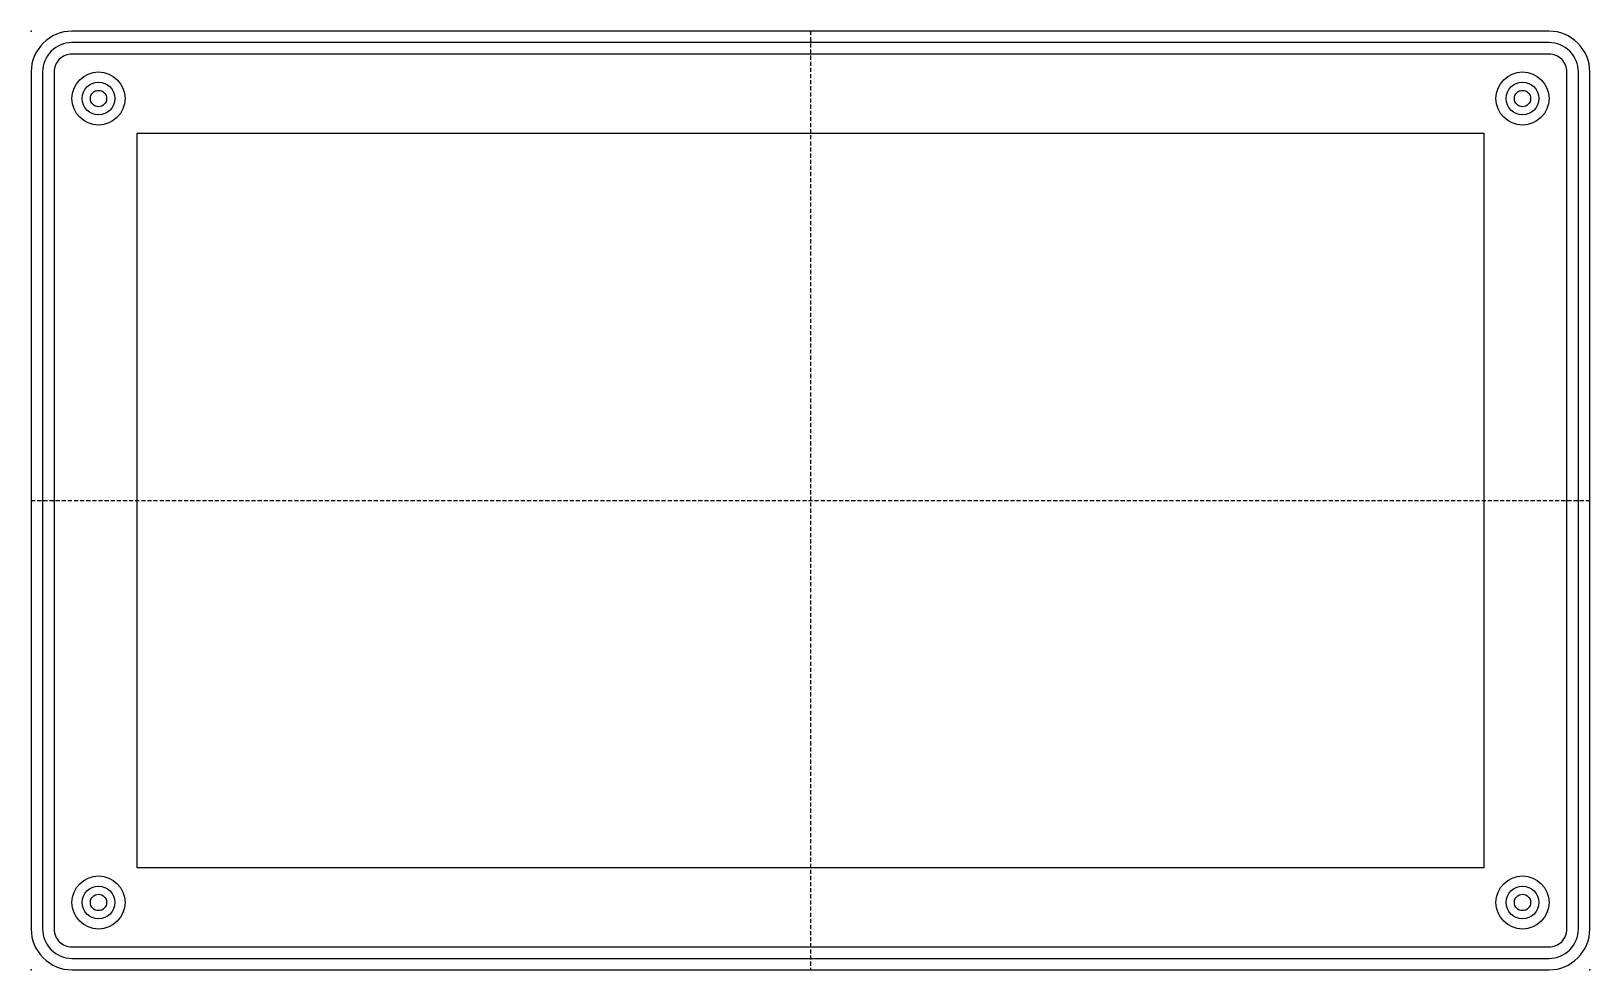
# Model space of a CAD drawing. Header units: millimetres. Extents: x 0 to 191, y 0 to 115.
import ezdxf

# ---------------------------------------------------------------- set-up
doc = ezdxf.new("R2010")
doc.units = ezdxf.units.MM
doc.linetypes.add('DASHED', pattern=[0.75, 0.5, -0.25])
doc.layers.get('0').update_dxf_attribs({"linetype": 'CONTINUOUS'})

msp = doc.modelspace()

# ---------------------------------------------------------------- linework, layer by layer
at = {"linetype": 'DASHED'}
for p, q in [((95.5, 115), (95.5, 0)), ((0, 57.5), (191, 57.5))]:
    msp.add_line(p, q, dxfattribs=at)
for points in [[(5, 0), (186, 0, 0.414214), (191, 5), (191, 110, 0.414214), (186, 115), (5, 115, 0.414214), (0, 110), (0, 5, 0.414214)], [(1.4, 110), (1.4, 5, 0.414214), (5, 1.4), (186, 1.4, 0.414214), (189.6, 5), (189.6, 110, 0.414214), (186, 113.6), (5, 113.6, 0.414214)], [(5, 2.8), (186, 2.8, 0.414214), (188.2, 5), (188.2, 110, 0.414214), (186, 112.2), (5, 112.2, 0.414214), (2.8, 110), (2.8, 5, 0.414214)]]:
    msp.add_lwpolyline(points, format="xyb", close=True)
msp.add_lwpolyline([(13, 102.5), (178, 102.5), (178, 12.5), (13, 12.5)], close=True)
for centre, radius in [((8.25, 106.75), 3.25), ((182.75, 106.75), 3.25), ((8.25, 106.75), 2), ((8.25, 106.75), 1), ((182.75, 106.75), 2), ((182.75, 106.75), 1), ((8.25, 8.25), 3.25), ((182.75, 8.25), 3.25), ((8.25, 8.25), 2), ((182.75, 8.25), 2), ((8.25, 8.25), 1), ((182.75, 8.25), 1)]:
    msp.add_circle(centre, radius)
for p in [(0, 115), (95.5, 102.5), (13, 57.5), (178, 57.5), (0, 0), (0, 0), (191, 0)]:
    msp.add_point(p)

doc.saveas('drawing.dxf')
